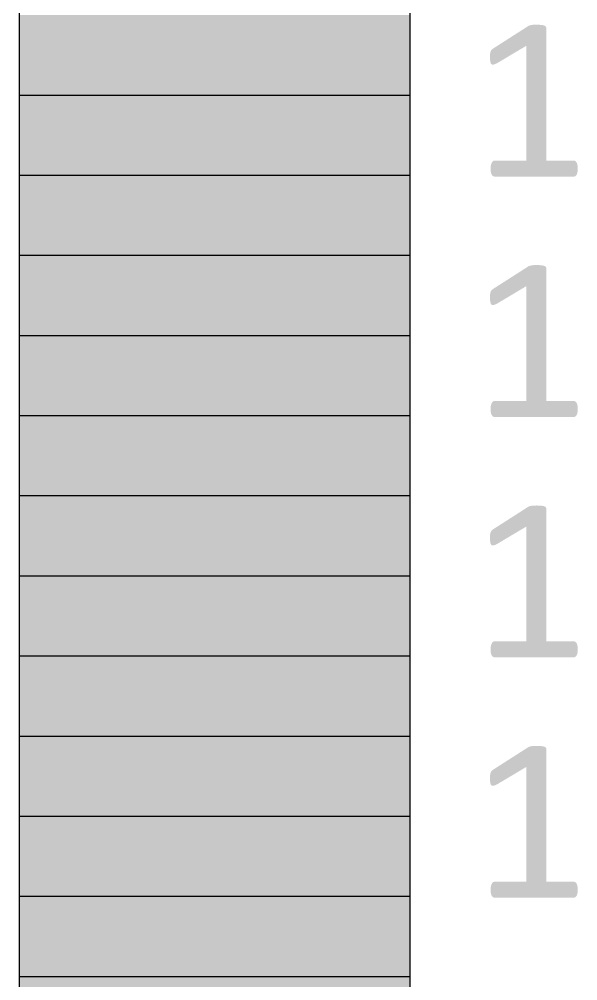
# Model space of a CAD drawing. Extents: x 79.49066 to 79.49309, y 16.68944 to 16.6915.
# Drawn here: x 79.4928573 to 79.4929736, y 16.690028 to 16.6902284 of the extents above; entities that cross this region are included whole.
import ezdxf

# ---------------------------------------------------------------- set-up
doc = ezdxf.new("R2010")
doc.units = 0

msp = doc.modelspace()

# ---------------------------------------------------------------- hatches: boundary and pattern name
at = {"layer": 'GSLAYER', "true_color": 0x4f4f4f}
msp.add_hatch(color=256, dxfattribs=at).paths.add_polyline_path([(79.49293868, 16.69021263), (79.49293868, 16.69022933), (79.49285726, 16.69022933), (79.49285726, 16.69021263)])
at = {"layer": 'GSLAYER', "true_color": 0x000000}
for points in [[(79.49296707, 16.69022288), (79.49296707, 16.6902266), (79.49296706, 16.69022674), (79.492967, 16.69022688), (79.4929669, 16.69022699), (79.49296689, 16.690227), (79.49296679, 16.69022706), (79.49296671, 16.6902271), (79.49296667, 16.69022711), (79.49296645, 16.69022717), (79.49296625, 16.69022721), (79.4929661, 16.69022723), (79.49296592, 16.69022725), (79.49296567, 16.69022727), (79.49296567, 16.69022727), (79.49296513, 16.69022728), (79.4929644, 16.69022727), (79.4929644, 16.69022727), (79.49296413, 16.69022725), (79.49296404, 16.69022723), (79.49296389, 16.69022721), (79.49296377, 16.69022717), (79.49296353, 16.69022711), (79.4929635, 16.6902271), (79.49296339, 16.69022706), (79.4929633, 16.690227), (79.49296329, 16.69022699), (79.49296311, 16.69022688), (79.4929629, 16.69022674), (79.49296268, 16.6902266), (79.49295688, 16.69022288)], [(79.49295608, 16.69021897), (79.49295609, 16.69021898), (79.49295623, 16.69021902), (79.49295641, 16.69021907), (79.49295643, 16.69021908), (79.49295663, 16.69021917), (79.49295682, 16.69021926), (79.49295687, 16.69021929), (79.49295739, 16.6902196), (79.49295809, 16.69022002), (79.49295894, 16.69022053), (79.49295958, 16.69022091), (79.49296012, 16.69022123), (79.49296057, 16.6902215), (79.49296094, 16.69022172), (79.49296125, 16.6902219), (79.49296151, 16.69022206), (79.49296176, 16.6902222), (79.492962, 16.69022235), (79.4929629, 16.69022288), (79.49295688, 16.69022288), (79.49295605, 16.69022235), (79.49295585, 16.6902222), (79.49295569, 16.69022206), (79.49295557, 16.6902219), (79.49295549, 16.69022172), (79.49295542, 16.6902215), (79.49295538, 16.69022123), (79.49295535, 16.69022091), (79.49295534, 16.69022053), (79.49295536, 16.69022002), (79.4929554, 16.6902196), (79.49295549, 16.69021929), (79.4929555, 16.69021926), (79.49295555, 16.69021917), (79.49295563, 16.69021908), (79.49295565, 16.69021907), (79.49295572, 16.69021902), (79.49295583, 16.69021898), (79.49295585, 16.69021897), (79.49295595, 16.69021896)], [(79.49296707, 16.69019898), (79.49296707, 16.69022288), (79.4929629, 16.69022288), (79.4929629, 16.69019898)], [(79.49297276, 16.69019563), (79.49297293, 16.69019565), (79.49297309, 16.69019571), (79.49297324, 16.69019582), (79.49297337, 16.69019599), (79.49297348, 16.69019621), (79.49297356, 16.6901965), (79.49297362, 16.69019685), (79.49297363, 16.69019728), (79.49297362, 16.69019768), (79.49297357, 16.69019803), (79.4929735, 16.69019832), (79.4929734, 16.69019855), (79.49297328, 16.69019874), (79.49297312, 16.69019887), (79.49297295, 16.69019895), (79.49297276, 16.69019898), (79.49295634, 16.69019898), (79.49295615, 16.69019895), (79.49295598, 16.69019887), (79.49295584, 16.69019874), (79.49295572, 16.69019855), (79.49295562, 16.69019832), (79.49295554, 16.69019803), (79.49295548, 16.69019768), (79.49295546, 16.69019728), (79.49295548, 16.69019685), (79.49295554, 16.6901965), (79.49295562, 16.69019621), (79.49295574, 16.69019599), (79.49295588, 16.69019582), (79.49295602, 16.69019571), (79.49295617, 16.69019565), (79.49295634, 16.69019563)], [(79.49296707, 16.69017278), (79.49296707, 16.6901765), (79.49296706, 16.69017664), (79.492967, 16.69017678), (79.4929669, 16.69017689), (79.49296689, 16.6901769), (79.49296679, 16.69017695), (79.49296671, 16.690177), (79.49296667, 16.69017701), (79.49296645, 16.69017707), (79.49296625, 16.69017711), (79.4929661, 16.69017713), (79.49296592, 16.69017715), (79.49296567, 16.69017717), (79.49296567, 16.69017717), (79.49296513, 16.69017718), (79.4929644, 16.69017717), (79.4929644, 16.69017717), (79.49296413, 16.69017715), (79.49296404, 16.69017713), (79.49296389, 16.69017711), (79.49296377, 16.69017707), (79.49296353, 16.69017701), (79.4929635, 16.690177), (79.49296339, 16.69017695), (79.4929633, 16.6901769), (79.49296329, 16.69017689), (79.49296311, 16.69017678), (79.4929629, 16.69017664), (79.49296268, 16.6901765), (79.49295688, 16.69017278)], [(79.49295608, 16.69016887), (79.49295609, 16.69016887), (79.49295623, 16.69016891), (79.49295641, 16.69016897), (79.49295643, 16.69016898), (79.49295663, 16.69016907), (79.49295682, 16.69016916), (79.49295687, 16.69016919), (79.49295739, 16.6901695), (79.49295809, 16.69016991), (79.49295894, 16.69017042), (79.49295958, 16.69017081), (79.49296012, 16.69017113), (79.49296057, 16.6901714), (79.49296094, 16.69017162), (79.49296125, 16.6901718), (79.49296151, 16.69017196), (79.49296176, 16.6901721), (79.492962, 16.69017225), (79.4929629, 16.69017278), (79.49295688, 16.69017278), (79.49295605, 16.69017225), (79.49295585, 16.6901721), (79.49295569, 16.69017196), (79.49295557, 16.6901718), (79.49295549, 16.69017162), (79.49295542, 16.6901714), (79.49295538, 16.69017113), (79.49295535, 16.69017081), (79.49295534, 16.69017042), (79.49295536, 16.69016991), (79.4929554, 16.6901695), (79.49295549, 16.69016919), (79.4929555, 16.69016916), (79.49295555, 16.69016907), (79.49295563, 16.69016898), (79.49295565, 16.69016897), (79.49295572, 16.69016891), (79.49295583, 16.69016887), (79.49295585, 16.69016887), (79.49295595, 16.69016886)], [(79.49296707, 16.69014888), (79.49296707, 16.69017278), (79.4929629, 16.69017278), (79.4929629, 16.69014888)], [(79.49297276, 16.69014552), (79.49297293, 16.69014554), (79.49297309, 16.69014561), (79.49297324, 16.69014572), (79.49297337, 16.69014589), (79.49297348, 16.69014611), (79.49297356, 16.6901464), (79.49297362, 16.69014675), (79.49297363, 16.69014718), (79.49297362, 16.69014758), (79.49297357, 16.69014793), (79.4929735, 16.69014822), (79.4929734, 16.69014845), (79.49297328, 16.69014863), (79.49297312, 16.69014877), (79.49297295, 16.69014885), (79.49297276, 16.69014888), (79.49295634, 16.69014888), (79.49295615, 16.69014885), (79.49295598, 16.69014877), (79.49295584, 16.69014863), (79.49295572, 16.69014845), (79.49295562, 16.69014822), (79.49295554, 16.69014793), (79.49295548, 16.69014758), (79.49295546, 16.69014718), (79.49295548, 16.69014675), (79.49295554, 16.6901464), (79.49295562, 16.69014611), (79.49295574, 16.69014589), (79.49295588, 16.69014572), (79.49295602, 16.69014561), (79.49295617, 16.69014554), (79.49295634, 16.69014552)], [(79.49296707, 16.69012268), (79.49296707, 16.6901264), (79.49296706, 16.69012654), (79.492967, 16.69012668), (79.4929669, 16.69012678), (79.49296689, 16.6901268), (79.49296679, 16.69012685), (79.49296671, 16.69012689), (79.49296667, 16.69012691), (79.49296645, 16.69012697), (79.49296625, 16.690127), (79.4929661, 16.69012703), (79.49296592, 16.69012704), (79.49296567, 16.69012706), (79.49296567, 16.69012706), (79.49296513, 16.69012708), (79.4929644, 16.69012706), (79.4929644, 16.69012706), (79.49296413, 16.69012704), (79.49296404, 16.69012703), (79.49296389, 16.690127), (79.49296377, 16.69012697), (79.49296353, 16.69012691), (79.4929635, 16.69012689), (79.49296339, 16.69012685), (79.4929633, 16.6901268), (79.49296329, 16.69012678), (79.49296311, 16.69012668), (79.4929629, 16.69012654), (79.49296268, 16.6901264), (79.49295688, 16.69012268)], [(79.49295608, 16.69011877), (79.49295609, 16.69011877), (79.49295623, 16.69011881), (79.49295641, 16.69011886), (79.49295643, 16.69011888), (79.49295663, 16.69011897), (79.49295682, 16.69011906), (79.49295687, 16.69011909), (79.49295739, 16.6901194), (79.49295809, 16.69011981), (79.49295894, 16.69012032), (79.49295958, 16.6901207), (79.49296012, 16.69012103), (79.49296057, 16.69012129), (79.49296094, 16.69012151), (79.49296125, 16.69012169), (79.49296151, 16.69012185), (79.49296176, 16.690122), (79.492962, 16.69012214), (79.4929629, 16.69012268), (79.49295688, 16.69012268), (79.49295605, 16.69012214), (79.49295585, 16.690122), (79.49295569, 16.69012185), (79.49295557, 16.69012169), (79.49295549, 16.69012151), (79.49295542, 16.69012129), (79.49295538, 16.69012103), (79.49295535, 16.6901207), (79.49295534, 16.69012032), (79.49295536, 16.69011981), (79.4929554, 16.6901194), (79.49295549, 16.69011909), (79.4929555, 16.69011906), (79.49295555, 16.69011897), (79.49295563, 16.69011888), (79.49295565, 16.69011886), (79.49295572, 16.69011881), (79.49295583, 16.69011877), (79.49295585, 16.69011877), (79.49295595, 16.69011876)], [(79.49296707, 16.69009877), (79.49296707, 16.69012268), (79.4929629, 16.69012268), (79.4929629, 16.69009877)], [(79.49297276, 16.69009542), (79.49297293, 16.69009544), (79.49297309, 16.69009551), (79.49297324, 16.69009562), (79.49297337, 16.69009578), (79.49297348, 16.69009601), (79.49297356, 16.6900963), (79.49297362, 16.69009665), (79.49297363, 16.69009707), (79.49297362, 16.69009748), (79.49297357, 16.69009783), (79.4929735, 16.69009811), (79.4929734, 16.69009835), (79.49297328, 16.69009853), (79.49297312, 16.69009866), (79.49297295, 16.69009875), (79.49297276, 16.69009877), (79.49295634, 16.69009877), (79.49295615, 16.69009875), (79.49295598, 16.69009866), (79.49295584, 16.69009853), (79.49295572, 16.69009835), (79.49295562, 16.69009811), (79.49295554, 16.69009783), (79.49295548, 16.69009748), (79.49295546, 16.69009707), (79.49295548, 16.69009665), (79.49295554, 16.6900963), (79.49295562, 16.69009601), (79.49295574, 16.69009578), (79.49295588, 16.69009562), (79.49295602, 16.69009551), (79.49295617, 16.69009544), (79.49295634, 16.69009542)], [(79.49296707, 16.69007258), (79.49296707, 16.69007629), (79.49296706, 16.69007644), (79.492967, 16.69007657), (79.4929669, 16.69007668), (79.49296689, 16.69007669), (79.49296679, 16.69007675), (79.49296671, 16.69007679), (79.49296667, 16.6900768), (79.49296645, 16.69007687), (79.49296625, 16.6900769), (79.4929661, 16.69007692), (79.49296592, 16.69007694), (79.49296567, 16.69007696), (79.49296567, 16.69007696), (79.49296513, 16.69007697), (79.4929644, 16.69007696), (79.4929644, 16.69007696), (79.49296413, 16.69007694), (79.49296404, 16.69007692), (79.49296389, 16.6900769), (79.49296377, 16.69007687), (79.49296353, 16.6900768), (79.4929635, 16.69007679), (79.49296339, 16.69007675), (79.4929633, 16.69007669), (79.49296329, 16.69007668), (79.49296311, 16.69007657), (79.4929629, 16.69007644), (79.49296268, 16.69007629), (79.49295688, 16.69007258)], [(79.49295608, 16.69006866), (79.49295609, 16.69006867), (79.49295623, 16.69006871), (79.49295641, 16.69006876), (79.49295643, 16.69006877), (79.49295663, 16.69006887), (79.49295682, 16.69006896), (79.49295687, 16.69006898), (79.49295739, 16.6900693), (79.49295809, 16.69006971), (79.49295894, 16.69007022), (79.49295958, 16.6900706), (79.49296012, 16.69007092), (79.49296057, 16.69007119), (79.49296094, 16.69007141), (79.49296125, 16.69007159), (79.49296151, 16.69007175), (79.49296176, 16.6900719), (79.492962, 16.69007204), (79.4929629, 16.69007258), (79.49295688, 16.69007258), (79.49295605, 16.69007204), (79.49295585, 16.6900719), (79.49295569, 16.69007175), (79.49295557, 16.69007159), (79.49295549, 16.69007141), (79.49295542, 16.69007119), (79.49295538, 16.69007092), (79.49295535, 16.6900706), (79.49295534, 16.69007022), (79.49295536, 16.69006971), (79.4929554, 16.6900693), (79.49295549, 16.69006898), (79.4929555, 16.69006896), (79.49295555, 16.69006887), (79.49295563, 16.69006877), (79.49295565, 16.69006876), (79.49295572, 16.69006871), (79.49295583, 16.69006867), (79.49295585, 16.69006866), (79.49295595, 16.69006865)], [(79.49296707, 16.69004867), (79.49296707, 16.69007258), (79.4929629, 16.69007258), (79.4929629, 16.69004867)], [(79.49297276, 16.69004532), (79.49297293, 16.69004534), (79.49297309, 16.6900454), (79.49297324, 16.69004552), (79.49297337, 16.69004568), (79.49297348, 16.69004591), (79.49297356, 16.69004619), (79.49297362, 16.69004654), (79.49297363, 16.69004697), (79.49297362, 16.69004738), (79.49297357, 16.69004772), (79.4929735, 16.69004801), (79.4929734, 16.69004825), (79.49297328, 16.69004843), (79.49297312, 16.69004856), (79.49297295, 16.69004864), (79.49297276, 16.69004867), (79.49295634, 16.69004867), (79.49295615, 16.69004864), (79.49295598, 16.69004856), (79.49295584, 16.69004843), (79.49295572, 16.69004825), (79.49295562, 16.69004801), (79.49295554, 16.69004772), (79.49295548, 16.69004738), (79.49295546, 16.69004697), (79.49295548, 16.69004654), (79.49295554, 16.69004619), (79.49295562, 16.69004591), (79.49295574, 16.69004568), (79.49295588, 16.69004552), (79.49295602, 16.6900454), (79.49295617, 16.69004534), (79.49295634, 16.69004532)]]:
    msp.add_hatch(color=256, dxfattribs=at).paths.add_polyline_path(points)
at = {"layer": 'GSLAYER', "true_color": 0x4b4b4b}
msp.add_hatch(color=256, dxfattribs=at).paths.add_polyline_path([(79.49293868, 16.69019593), (79.49293868, 16.69021263), (79.49285726, 16.69021263), (79.49285726, 16.69019593)])
at = {"layer": 'GSLAYER', "true_color": 0x484848}
msp.add_hatch(color=256, dxfattribs=at).paths.add_polyline_path([(79.49293868, 16.69017923), (79.49293868, 16.69019593), (79.49285726, 16.69019593), (79.49285726, 16.69017923)])
at = {"layer": 'GSLAYER', "true_color": 0x454545}
msp.add_hatch(color=256, dxfattribs=at).paths.add_polyline_path([(79.49293868, 16.69016253), (79.49293868, 16.69017923), (79.49285726, 16.69017923), (79.49285726, 16.69016253)])
at = {"layer": 'GSLAYER', "true_color": 0x424242}
msp.add_hatch(color=256, dxfattribs=at).paths.add_polyline_path([(79.49293868, 16.69014583), (79.49293868, 16.69016253), (79.49285726, 16.69016253), (79.49285726, 16.69014583)])
at = {"layer": 'GSLAYER', "true_color": 0x3e3e3e}
msp.add_hatch(color=256, dxfattribs=at).paths.add_polyline_path([(79.49293868, 16.69012913), (79.49293868, 16.69014583), (79.49285726, 16.69014583), (79.49285726, 16.69012913)])
at = {"layer": 'GSLAYER', "true_color": 0x3b3b3b}
msp.add_hatch(color=256, dxfattribs=at).paths.add_polyline_path([(79.49293868, 16.69011243), (79.49293868, 16.69012913), (79.49285726, 16.69012913), (79.49285726, 16.69011243)])
at = {"layer": 'GSLAYER', "true_color": 0x383838}
msp.add_hatch(color=256, dxfattribs=at).paths.add_polyline_path([(79.49293868, 16.69009573), (79.49293868, 16.69011243), (79.49285726, 16.69011243), (79.49285726, 16.69009573)])
at = {"layer": 'GSLAYER', "true_color": 0x343434}
msp.add_hatch(color=256, dxfattribs=at).paths.add_polyline_path([(79.49293868, 16.69007902), (79.49293868, 16.69009573), (79.49285726, 16.69009573), (79.49285726, 16.69007902)])
at = {"layer": 'GSLAYER', "true_color": 0x313131}
msp.add_hatch(color=256, dxfattribs=at).paths.add_polyline_path([(79.49293868, 16.69006232), (79.49293868, 16.69007902), (79.49285726, 16.69007902), (79.49285726, 16.69006232)])
at = {"layer": 'GSLAYER', "true_color": 0x2e2e2e}
msp.add_hatch(color=256, dxfattribs=at).paths.add_polyline_path([(79.49293868, 16.69004562), (79.49293868, 16.69006232), (79.49285726, 16.69006232), (79.49285726, 16.69004562)])
at = {"layer": 'GSLAYER', "true_color": 0x2b2b2b}
msp.add_hatch(color=256, dxfattribs=at).paths.add_polyline_path([(79.49293868, 16.69002892), (79.49293868, 16.69004562), (79.49285726, 16.69004562), (79.49285726, 16.69002892)])
at = {"layer": 'GSLAYER', "true_color": 0x272727}
msp.add_hatch(color=256, dxfattribs=at).paths.add_polyline_path([(79.49293868, 16.69001222), (79.49293868, 16.69002892), (79.49285726, 16.69002892), (79.49285726, 16.69001222)])

# ---------------------------------------------------------------- linework, layer by layer
at = {"layer": 'GSLAYER', "true_color": 0x000000, "flags": 128}
msp.add_lwpolyline([(79.49285726, 16.68981181), (79.49293868, 16.68981181), (79.49293868, 16.69111448), (79.49285726, 16.69111448)], close=True, dxfattribs=at)
at = {"layer": 'GSLAYER', "true_color": 0xb3b3b3, "flags": 128}
for points in [[(79.49285726, 16.69021263), (79.49293868, 16.69021263)], [(79.49285726, 16.69019593), (79.49293868, 16.69019593)], [(79.49285726, 16.69017923), (79.49293868, 16.69017923)], [(79.49285726, 16.69014583), (79.49293868, 16.69014583)], [(79.49285726, 16.69012913), (79.49293868, 16.69012913)], [(79.49285726, 16.69011243), (79.49293868, 16.69011243)], [(79.49285726, 16.69009573), (79.49293868, 16.69009573)], [(79.49285726, 16.69007902), (79.49293868, 16.69007902)], [(79.49285726, 16.69006232), (79.49293868, 16.69006232)], [(79.49285726, 16.69002892), (79.49293868, 16.69002892)]]:
    msp.add_lwpolyline(points, dxfattribs=at)
at = {"layer": 'GSLAYER', "true_color": 0x000000, "flags": 128}
for points in [[(79.49285726, 16.69016253), (79.49293868, 16.69016253)], [(79.49285726, 16.69004562), (79.49293868, 16.69004562)]]:
    msp.add_lwpolyline(points, dxfattribs=at)

doc.saveas('drawing.dxf')
